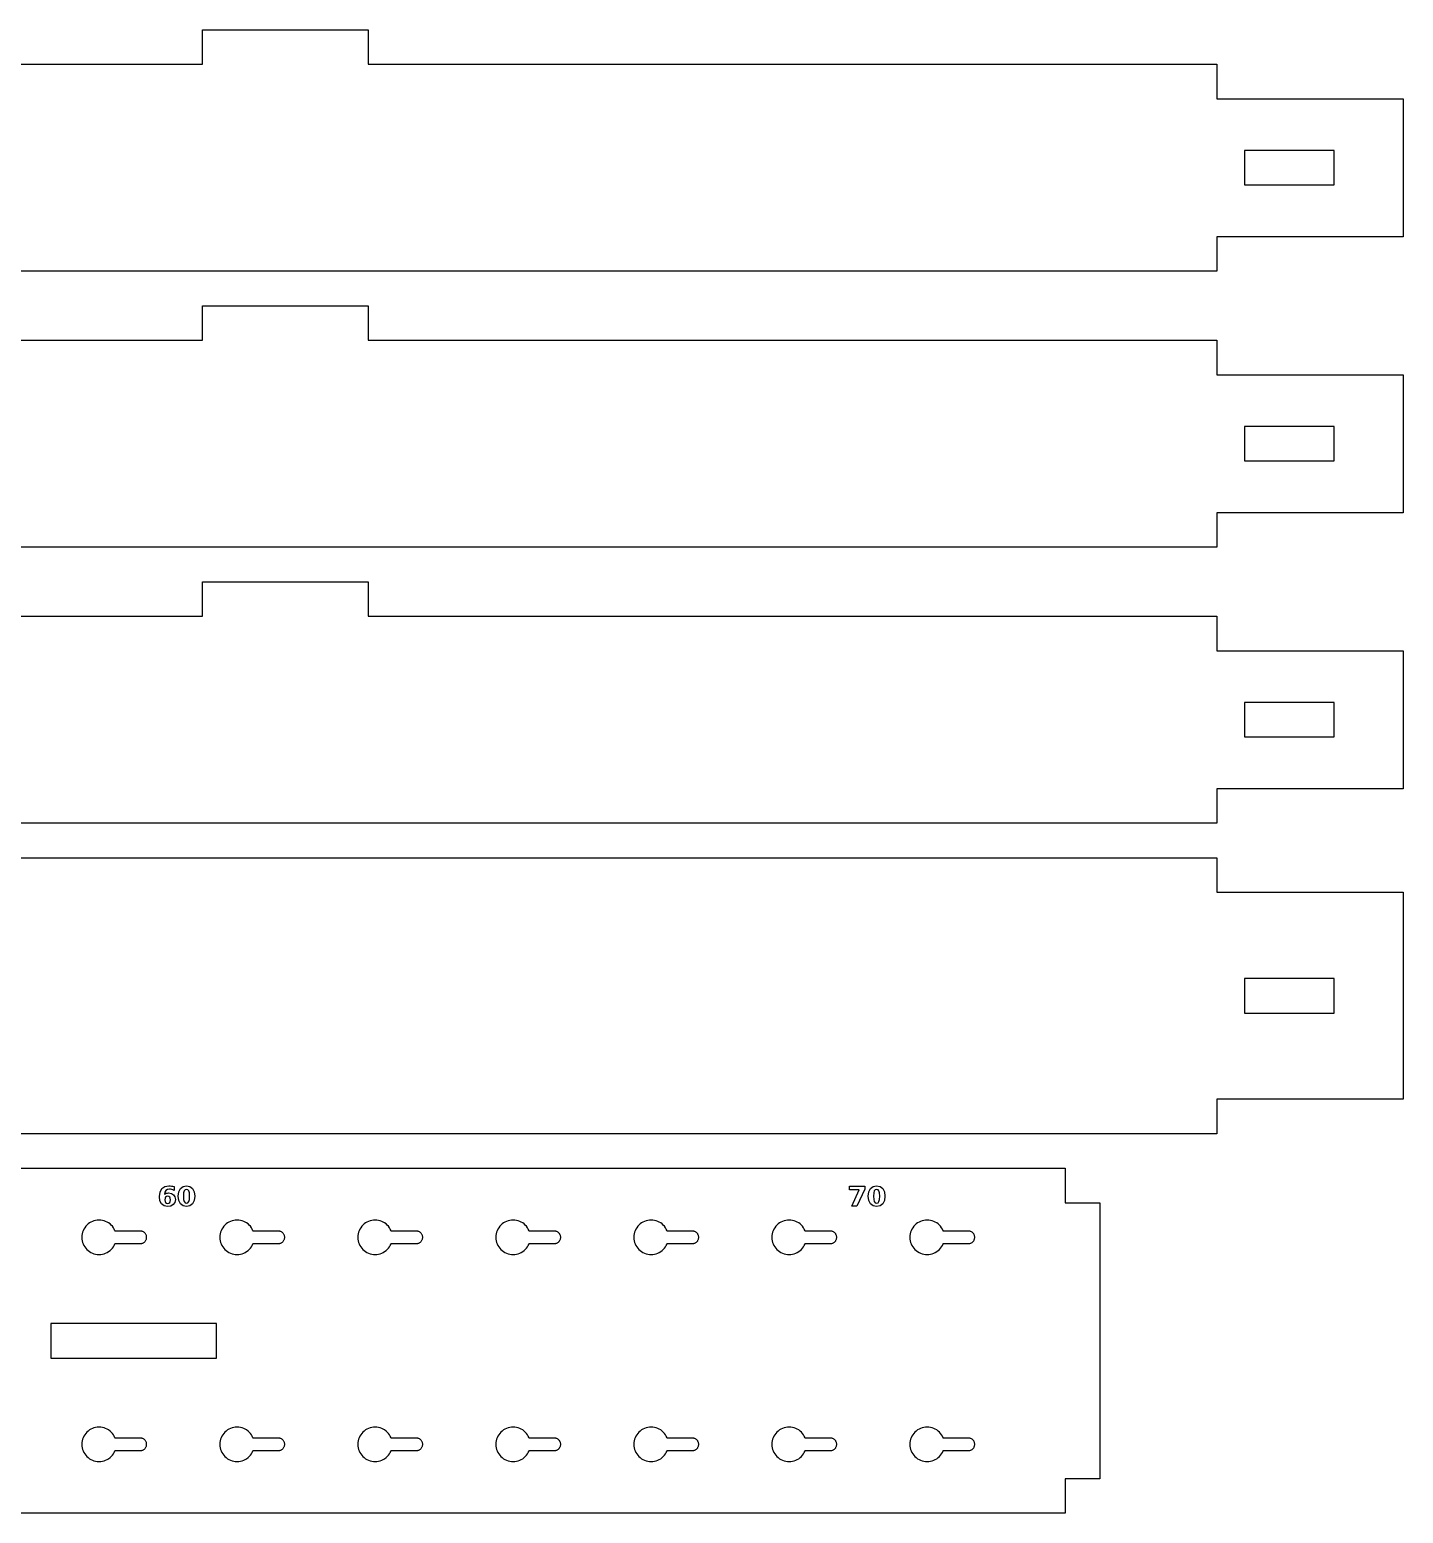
# Model space of a CAD drawing. Header units: millimetres. Extents: x 12 to 806, y 12 to 448.
# Drawn here: x 607.5 to 806.5, y 232.5 to 447.5 of the extents above; entities that cross this region are included whole.
import ezdxf

# ---------------------------------------------------------------- set-up
doc = ezdxf.new("R2010")
doc.units = ezdxf.units.MM
doc.layers.add('CUT', color=1, linetype='Continuous')
doc.layers.add('ENGRAVE', color=5, linetype='Continuous')

msp = doc.modelspace()

# ---------------------------------------------------------------- linework, layer by layer
at = {"layer": 'CUT', "color": 1}
for points in [[(412.5, 447.5), (436.5, 447.5), (436.5, 442.5), (522.5, 442.5), (522.5, 447.5), (546.5, 447.5), (546.5, 442.5), (632.5, 442.5), (632.5, 447.5), (656.5, 447.5), (656.5, 442.5), (779.5, 442.5), (779.5, 437.5), (806.5, 437.5), (806.5, 417.5), (779.5, 417.5), (779.5, 412.5), (39.5, 412.5)], [(412.5, 407.5), (436.5, 407.5), (436.5, 402.5), (522.5, 402.5), (522.5, 407.5), (546.5, 407.5), (546.5, 402.5), (632.5, 402.5), (632.5, 407.5), (656.5, 407.5), (656.5, 402.5), (779.5, 402.5), (779.5, 397.5), (806.5, 397.5), (806.5, 377.5), (779.5, 377.5), (779.5, 372.5), (39.5, 372.5)], [(412.5, 367.5), (436.5, 367.5), (436.5, 362.5), (522.5, 362.5), (522.5, 367.5), (546.5, 367.5), (546.5, 362.5), (632.5, 362.5), (632.5, 367.5), (656.5, 367.5), (656.5, 362.5), (779.5, 362.5), (779.5, 357.5), (806.5, 357.5), (806.5, 337.5), (779.5, 337.5), (779.5, 332.5), (39.5, 332.5)]]:
    msp.add_lwpolyline(points, dxfattribs=at)
for points in [[(796.5, 425), (796.5, 430), (783.5, 430), (783.5, 425)], [(796.5, 385), (796.5, 390), (783.5, 390), (783.5, 385)], [(796.5, 345), (796.5, 350), (783.5, 350), (783.5, 345)], [(12.5, 322.5), (39.5, 322.5), (39.5, 327.5), (779.5, 327.5), (779.5, 322.5), (806.5, 322.5), (806.5, 292.5), (779.5, 292.5), (779.5, 287.5), (39.5, 287.5), (39.5, 292.5), (12.5, 292.5)], [(796.5, 305), (796.5, 310), (783.5, 310), (783.5, 305)], [(12.5, 277.5), (17.5, 277.5), (17.5, 282.5), (757.5, 282.5), (757.5, 277.5), (762.5, 277.5), (762.5, 237.5), (757.5, 237.5), (757.5, 232.5), (17.5, 232.5), (17.5, 237.5), (12.5, 237.5)], [(618.89, 270.42), (619.09, 270.57), (619.27, 270.73), (619.43, 270.91), (619.58, 271.11), (619.7, 271.32), (619.81, 271.54), (619.83, 271.6), (623.5, 271.6), (623.59, 271.6), (623.68, 271.62), (623.76, 271.64), (623.84, 271.67), (623.92, 271.71), (624, 271.75), (624.07, 271.8), (624.14, 271.86), (624.2, 271.93), (624.25, 272), (624.29, 272.08), (624.33, 272.16), (624.36, 272.24), (624.38, 272.32), (624.4, 272.41), (624.4, 272.5), (624.4, 272.59), (624.38, 272.68), (624.36, 272.76), (624.33, 272.84), (624.29, 272.92), (624.25, 273), (624.2, 273.07), (624.14, 273.14), (624.07, 273.2), (624, 273.25), (623.92, 273.29), (623.84, 273.33), (623.76, 273.36), (623.68, 273.38), (623.59, 273.4), (623.5, 273.4), (619.83, 273.4), (619.81, 273.46), (619.7, 273.68), (619.58, 273.89), (619.43, 274.09), (619.27, 274.27), (619.09, 274.43), (618.89, 274.58), (618.68, 274.7), (618.46, 274.81), (618.23, 274.89), (617.99, 274.95), (617.75, 274.99), (617.5, 275), (617.25, 274.99), (617.01, 274.95), (616.77, 274.89), (616.54, 274.81), (616.32, 274.7), (616.11, 274.58), (615.91, 274.43), (615.73, 274.27), (615.57, 274.09), (615.42, 273.89), (615.3, 273.68), (615.19, 273.46), (615.11, 273.23), (615.05, 272.99), (615.01, 272.75), (615, 272.5), (615.01, 272.25), (615.05, 272.01), (615.11, 271.77), (615.19, 271.54), (615.3, 271.32), (615.42, 271.11), (615.57, 270.91), (615.73, 270.73), (615.91, 270.57), (616.11, 270.42), (616.32, 270.3), (616.54, 270.19), (616.77, 270.11), (617.01, 270.05), (617.25, 270.01), (617.5, 270), (617.75, 270.01), (617.99, 270.05), (618.23, 270.11), (618.46, 270.19), (618.68, 270.3)], [(638.89, 270.42), (639.09, 270.57), (639.27, 270.73), (639.43, 270.91), (639.58, 271.11), (639.7, 271.32), (639.81, 271.54), (639.83, 271.6), (643.5, 271.6), (643.59, 271.6), (643.68, 271.62), (643.76, 271.64), (643.84, 271.67), (643.92, 271.71), (644, 271.75), (644.07, 271.8), (644.14, 271.86), (644.2, 271.93), (644.25, 272), (644.29, 272.08), (644.33, 272.16), (644.36, 272.24), (644.38, 272.32), (644.4, 272.41), (644.4, 272.5), (644.4, 272.59), (644.38, 272.68), (644.36, 272.76), (644.33, 272.84), (644.29, 272.92), (644.25, 273), (644.2, 273.07), (644.14, 273.14), (644.07, 273.2), (644, 273.25), (643.92, 273.29), (643.84, 273.33), (643.76, 273.36), (643.68, 273.38), (643.59, 273.4), (643.5, 273.4), (639.83, 273.4), (639.81, 273.46), (639.7, 273.68), (639.58, 273.89), (639.43, 274.09), (639.27, 274.27), (639.09, 274.43), (638.89, 274.58), (638.68, 274.7), (638.46, 274.81), (638.23, 274.89), (637.99, 274.95), (637.75, 274.99), (637.5, 275), (637.25, 274.99), (637.01, 274.95), (636.77, 274.89), (636.54, 274.81), (636.32, 274.7), (636.11, 274.58), (635.91, 274.43), (635.73, 274.27), (635.57, 274.09), (635.42, 273.89), (635.3, 273.68), (635.19, 273.46), (635.11, 273.23), (635.05, 272.99), (635.01, 272.75), (635, 272.5), (635.01, 272.25), (635.05, 272.01), (635.11, 271.77), (635.19, 271.54), (635.3, 271.32), (635.42, 271.11), (635.57, 270.91), (635.73, 270.73), (635.91, 270.57), (636.11, 270.42), (636.32, 270.3), (636.54, 270.19), (636.77, 270.11), (637.01, 270.05), (637.25, 270.01), (637.5, 270), (637.75, 270.01), (637.99, 270.05), (638.23, 270.11), (638.46, 270.19), (638.68, 270.3)], [(659.09, 270.57), (659.27, 270.73), (659.43, 270.91), (659.58, 271.11), (659.7, 271.32), (659.81, 271.54), (659.83, 271.6), (663.5, 271.6), (663.59, 271.6), (663.68, 271.62), (663.76, 271.64), (663.84, 271.67), (663.92, 271.71), (664, 271.75), (664.07, 271.8), (664.14, 271.86), (664.2, 271.93), (664.25, 272), (664.29, 272.08), (664.33, 272.16), (664.36, 272.24), (664.38, 272.32), (664.4, 272.41), (664.4, 272.5), (664.4, 272.59), (664.38, 272.68), (664.36, 272.76), (664.33, 272.84), (664.29, 272.92), (664.25, 273), (664.2, 273.07), (664.14, 273.14), (664.07, 273.2), (664, 273.25), (663.92, 273.29), (663.84, 273.33), (663.76, 273.36), (663.68, 273.38), (663.59, 273.4), (663.5, 273.4), (659.83, 273.4), (659.81, 273.46), (659.7, 273.68), (659.58, 273.89), (659.43, 274.09), (659.27, 274.27), (659.09, 274.43), (658.89, 274.58), (658.68, 274.7), (658.46, 274.81), (658.23, 274.89), (657.99, 274.95), (657.75, 274.99), (657.5, 275), (657.25, 274.99), (657.01, 274.95), (656.77, 274.89), (656.54, 274.81), (656.32, 274.7), (656.11, 274.58), (655.91, 274.43), (655.73, 274.27), (655.57, 274.09), (655.42, 273.89), (655.3, 273.68), (655.19, 273.46), (655.11, 273.23), (655.05, 272.99), (655.01, 272.75), (655, 272.5), (655.01, 272.25), (655.05, 272.01), (655.11, 271.77), (655.19, 271.54), (655.3, 271.32), (655.42, 271.11), (655.57, 270.91), (655.73, 270.73), (655.91, 270.57), (656.11, 270.42), (656.32, 270.3), (656.54, 270.19), (656.77, 270.11), (657.01, 270.05), (657.25, 270.01), (657.5, 270), (657.75, 270.01), (657.99, 270.05), (658.23, 270.11), (658.46, 270.19), (658.68, 270.3), (658.89, 270.42)], [(679.09, 270.57), (679.27, 270.73), (679.43, 270.91), (679.58, 271.11), (679.7, 271.32), (679.81, 271.54), (679.83, 271.6), (683.5, 271.6), (683.59, 271.6), (683.68, 271.62), (683.76, 271.64), (683.84, 271.67), (683.92, 271.71), (684, 271.75), (684.07, 271.8), (684.14, 271.86), (684.2, 271.93), (684.25, 272), (684.29, 272.08), (684.33, 272.16), (684.36, 272.24), (684.38, 272.32), (684.4, 272.41), (684.4, 272.5), (684.4, 272.59), (684.38, 272.68), (684.36, 272.76), (684.33, 272.84), (684.29, 272.92), (684.25, 273), (684.2, 273.07), (684.14, 273.14), (684.07, 273.2), (684, 273.25), (683.92, 273.29), (683.84, 273.33), (683.76, 273.36), (683.68, 273.38), (683.59, 273.4), (683.5, 273.4), (679.83, 273.4), (679.81, 273.46), (679.7, 273.68), (679.58, 273.89), (679.43, 274.09), (679.27, 274.27), (679.09, 274.43), (678.89, 274.58), (678.68, 274.7), (678.46, 274.81), (678.23, 274.89), (677.99, 274.95), (677.75, 274.99), (677.5, 275), (677.25, 274.99), (677.01, 274.95), (676.77, 274.89), (676.54, 274.81), (676.32, 274.7), (676.11, 274.58), (675.91, 274.43), (675.73, 274.27), (675.57, 274.09), (675.42, 273.89), (675.3, 273.68), (675.19, 273.46), (675.11, 273.23), (675.05, 272.99), (675.01, 272.75), (675, 272.5), (675.01, 272.25), (675.05, 272.01), (675.11, 271.77), (675.19, 271.54), (675.3, 271.32), (675.42, 271.11), (675.57, 270.91), (675.73, 270.73), (675.91, 270.57), (676.11, 270.42), (676.32, 270.3), (676.54, 270.19), (676.77, 270.11), (677.01, 270.05), (677.25, 270.01), (677.5, 270), (677.75, 270.01), (677.99, 270.05), (678.23, 270.11), (678.46, 270.19), (678.68, 270.3), (678.89, 270.42)], [(698.89, 270.42), (699.09, 270.57), (699.27, 270.73), (699.43, 270.91), (699.58, 271.11), (699.7, 271.32), (699.81, 271.54), (699.83, 271.6), (703.5, 271.6), (703.59, 271.6), (703.68, 271.62), (703.76, 271.64), (703.84, 271.67), (703.92, 271.71), (704, 271.75), (704.07, 271.8), (704.14, 271.86), (704.2, 271.93), (704.25, 272), (704.29, 272.08), (704.33, 272.16), (704.36, 272.24), (704.38, 272.32), (704.4, 272.41), (704.4, 272.5), (704.4, 272.59), (704.38, 272.68), (704.36, 272.76), (704.33, 272.84), (704.29, 272.92), (704.25, 273), (704.2, 273.07), (704.14, 273.14), (704.07, 273.2), (704, 273.25), (703.92, 273.29), (703.84, 273.33), (703.76, 273.36), (703.68, 273.38), (703.59, 273.4), (703.5, 273.4), (699.83, 273.4), (699.81, 273.46), (699.7, 273.68), (699.58, 273.89), (699.43, 274.09), (699.27, 274.27), (699.09, 274.43), (698.89, 274.58), (698.68, 274.7), (698.46, 274.81), (698.23, 274.89), (697.99, 274.95), (697.75, 274.99), (697.5, 275), (697.25, 274.99), (697.01, 274.95), (696.77, 274.89), (696.54, 274.81), (696.32, 274.7), (696.11, 274.58), (695.91, 274.43), (695.73, 274.27), (695.57, 274.09), (695.42, 273.89), (695.3, 273.68), (695.19, 273.46), (695.11, 273.23), (695.05, 272.99), (695.01, 272.75), (695, 272.5), (695.01, 272.25), (695.05, 272.01), (695.11, 271.77), (695.19, 271.54), (695.3, 271.32), (695.42, 271.11), (695.57, 270.91), (695.73, 270.73), (695.91, 270.57), (696.11, 270.42), (696.32, 270.3), (696.54, 270.19), (696.77, 270.11), (697.01, 270.05), (697.25, 270.01), (697.5, 270), (697.75, 270.01), (697.99, 270.05), (698.23, 270.11), (698.46, 270.19), (698.68, 270.3)], [(719.09, 270.57), (719.27, 270.73), (719.43, 270.91), (719.58, 271.11), (719.7, 271.32), (719.81, 271.54), (719.83, 271.6), (723.5, 271.6), (723.59, 271.6), (723.68, 271.62), (723.76, 271.64), (723.84, 271.67), (723.92, 271.71), (724, 271.75), (724.07, 271.8), (724.14, 271.86), (724.2, 271.93), (724.25, 272), (724.29, 272.08), (724.33, 272.16), (724.36, 272.24), (724.38, 272.32), (724.4, 272.41), (724.4, 272.5), (724.4, 272.59), (724.38, 272.68), (724.36, 272.76), (724.33, 272.84), (724.29, 272.92), (724.25, 273), (724.2, 273.07), (724.14, 273.14), (724.07, 273.2), (724, 273.25), (723.92, 273.29), (723.84, 273.33), (723.76, 273.36), (723.68, 273.38), (723.59, 273.4), (723.5, 273.4), (719.83, 273.4), (719.81, 273.46), (719.7, 273.68), (719.58, 273.89), (719.43, 274.09), (719.27, 274.27), (719.09, 274.43), (718.89, 274.58), (718.68, 274.7), (718.46, 274.81), (718.23, 274.89), (717.99, 274.95), (717.75, 274.99), (717.5, 275), (717.25, 274.99), (717.01, 274.95), (716.77, 274.89), (716.54, 274.81), (716.32, 274.7), (716.11, 274.58), (715.91, 274.43), (715.73, 274.27), (715.57, 274.09), (715.42, 273.89), (715.3, 273.68), (715.19, 273.46), (715.11, 273.23), (715.05, 272.99), (715.01, 272.75), (715, 272.5), (715.01, 272.25), (715.05, 272.01), (715.11, 271.77), (715.19, 271.54), (715.3, 271.32), (715.42, 271.11), (715.57, 270.91), (715.73, 270.73), (715.91, 270.57), (716.11, 270.42), (716.32, 270.3), (716.54, 270.19), (716.77, 270.11), (717.01, 270.05), (717.25, 270.01), (717.5, 270), (717.75, 270.01), (717.99, 270.05), (718.23, 270.11), (718.46, 270.19), (718.68, 270.3), (718.89, 270.42)], [(738.89, 270.42), (739.09, 270.57), (739.27, 270.73), (739.43, 270.91), (739.58, 271.11), (739.7, 271.32), (739.81, 271.54), (739.83, 271.6), (743.5, 271.6), (743.59, 271.6), (743.68, 271.62), (743.76, 271.64), (743.84, 271.67), (743.92, 271.71), (744, 271.75), (744.07, 271.8), (744.14, 271.86), (744.2, 271.93), (744.25, 272), (744.29, 272.08), (744.33, 272.16), (744.36, 272.24), (744.38, 272.32), (744.4, 272.41), (744.4, 272.5), (744.4, 272.59), (744.38, 272.68), (744.36, 272.76), (744.33, 272.84), (744.29, 272.92), (744.25, 273), (744.2, 273.07), (744.14, 273.14), (744.07, 273.2), (744, 273.25), (743.92, 273.29), (743.84, 273.33), (743.76, 273.36), (743.68, 273.38), (743.59, 273.4), (743.5, 273.4), (739.83, 273.4), (739.81, 273.46), (739.7, 273.68), (739.58, 273.89), (739.43, 274.09), (739.27, 274.27), (739.09, 274.43), (738.89, 274.58), (738.68, 274.7), (738.46, 274.81), (738.23, 274.89), (737.99, 274.95), (737.75, 274.99), (737.5, 275), (737.25, 274.99), (737.01, 274.95), (736.77, 274.89), (736.54, 274.81), (736.32, 274.7), (736.11, 274.58), (735.91, 274.43), (735.73, 274.27), (735.57, 274.09), (735.42, 273.89), (735.3, 273.68), (735.19, 273.46), (735.11, 273.23), (735.05, 272.99), (735.01, 272.75), (735, 272.5), (735.01, 272.25), (735.05, 272.01), (735.11, 271.77), (735.19, 271.54), (735.3, 271.32), (735.42, 271.11), (735.57, 270.91), (735.73, 270.73), (735.91, 270.57), (736.11, 270.42), (736.32, 270.3), (736.54, 270.19), (736.77, 270.11), (737.01, 270.05), (737.25, 270.01), (737.5, 270), (737.75, 270.01), (737.99, 270.05), (738.23, 270.11), (738.46, 270.19), (738.68, 270.3)], [(610.5, 255), (634.5, 255), (634.5, 260), (610.5, 260)], [(619.09, 240.57), (619.27, 240.73), (619.43, 240.91), (619.58, 241.11), (619.7, 241.32), (619.81, 241.54), (619.83, 241.6), (623.5, 241.6), (623.59, 241.6), (623.68, 241.62), (623.76, 241.64), (623.84, 241.67), (623.92, 241.71), (624, 241.75), (624.07, 241.8), (624.14, 241.86), (624.2, 241.93), (624.25, 242), (624.29, 242.08), (624.33, 242.16), (624.36, 242.24), (624.38, 242.32), (624.4, 242.41), (624.4, 242.5), (624.4, 242.59), (624.38, 242.68), (624.36, 242.76), (624.33, 242.84), (624.29, 242.92), (624.25, 243), (624.2, 243.07), (624.14, 243.14), (624.07, 243.2), (624, 243.25), (623.92, 243.29), (623.84, 243.33), (623.76, 243.36), (623.68, 243.38), (623.59, 243.4), (623.5, 243.4), (619.83, 243.4), (619.81, 243.46), (619.7, 243.68), (619.58, 243.89), (619.43, 244.09), (619.27, 244.27), (619.09, 244.43), (618.89, 244.58), (618.68, 244.7), (618.46, 244.81), (618.23, 244.89), (617.99, 244.95), (617.75, 244.99), (617.5, 245), (617.25, 244.99), (617.01, 244.95), (616.77, 244.89), (616.54, 244.81), (616.32, 244.7), (616.11, 244.58), (615.91, 244.43), (615.73, 244.27), (615.57, 244.09), (615.42, 243.89), (615.3, 243.68), (615.19, 243.46), (615.11, 243.23), (615.05, 242.99), (615.01, 242.75), (615, 242.5), (615.01, 242.25), (615.05, 242.01), (615.11, 241.77), (615.19, 241.54), (615.3, 241.32), (615.42, 241.11), (615.57, 240.91), (615.73, 240.73), (615.91, 240.57), (616.11, 240.42), (616.32, 240.3), (616.54, 240.19), (616.77, 240.11), (617.01, 240.05), (617.25, 240.01), (617.5, 240), (617.75, 240.01), (617.99, 240.05), (618.23, 240.11), (618.46, 240.19), (618.68, 240.3), (618.89, 240.42)], [(638.89, 240.42), (639.09, 240.57), (639.27, 240.73), (639.43, 240.91), (639.58, 241.11), (639.7, 241.32), (639.81, 241.54), (639.83, 241.6), (643.5, 241.6), (643.59, 241.6), (643.68, 241.62), (643.76, 241.64), (643.84, 241.67), (643.92, 241.71), (644, 241.75), (644.07, 241.8), (644.14, 241.86), (644.2, 241.93), (644.25, 242), (644.29, 242.08), (644.33, 242.16), (644.36, 242.24), (644.38, 242.32), (644.4, 242.41), (644.4, 242.5), (644.4, 242.59), (644.38, 242.68), (644.36, 242.76), (644.33, 242.84), (644.29, 242.92), (644.25, 243), (644.2, 243.07), (644.14, 243.14), (644.07, 243.2), (644, 243.25), (643.92, 243.29), (643.84, 243.33), (643.76, 243.36), (643.68, 243.38), (643.59, 243.4), (643.5, 243.4), (639.83, 243.4), (639.81, 243.46), (639.7, 243.68), (639.58, 243.89), (639.43, 244.09), (639.27, 244.27), (639.09, 244.43), (638.89, 244.58), (638.68, 244.7), (638.46, 244.81), (638.23, 244.89), (637.99, 244.95), (637.75, 244.99), (637.5, 245), (637.25, 244.99), (637.01, 244.95), (636.77, 244.89), (636.54, 244.81), (636.32, 244.7), (636.11, 244.58), (635.91, 244.43), (635.73, 244.27), (635.57, 244.09), (635.42, 243.89), (635.3, 243.68), (635.19, 243.46), (635.11, 243.23), (635.05, 242.99), (635.01, 242.75), (635, 242.5), (635.01, 242.25), (635.05, 242.01), (635.11, 241.77), (635.19, 241.54), (635.3, 241.32), (635.42, 241.11), (635.57, 240.91), (635.73, 240.73), (635.91, 240.57), (636.11, 240.42), (636.32, 240.3), (636.54, 240.19), (636.77, 240.11), (637.01, 240.05), (637.25, 240.01), (637.5, 240), (637.75, 240.01), (637.99, 240.05), (638.23, 240.11), (638.46, 240.19), (638.68, 240.3)], [(659.09, 240.57), (659.27, 240.73), (659.43, 240.91), (659.58, 241.11), (659.7, 241.32), (659.81, 241.54), (659.83, 241.6), (663.5, 241.6), (663.59, 241.6), (663.68, 241.62), (663.76, 241.64), (663.84, 241.67), (663.92, 241.71), (664, 241.75), (664.07, 241.8), (664.14, 241.86), (664.2, 241.93), (664.25, 242), (664.29, 242.08), (664.33, 242.16), (664.36, 242.24), (664.38, 242.32), (664.4, 242.41), (664.4, 242.5), (664.4, 242.59), (664.38, 242.68), (664.36, 242.76), (664.33, 242.84), (664.29, 242.92), (664.25, 243), (664.2, 243.07), (664.14, 243.14), (664.07, 243.2), (664, 243.25), (663.92, 243.29), (663.84, 243.33), (663.76, 243.36), (663.68, 243.38), (663.59, 243.4), (663.5, 243.4), (659.83, 243.4), (659.81, 243.46), (659.7, 243.68), (659.58, 243.89), (659.43, 244.09), (659.27, 244.27), (659.09, 244.43), (658.89, 244.58), (658.68, 244.7), (658.46, 244.81), (658.23, 244.89), (657.99, 244.95), (657.75, 244.99), (657.5, 245), (657.25, 244.99), (657.01, 244.95), (656.77, 244.89), (656.54, 244.81), (656.32, 244.7), (656.11, 244.58), (655.91, 244.43), (655.73, 244.27), (655.57, 244.09), (655.42, 243.89), (655.3, 243.68), (655.19, 243.46), (655.11, 243.23), (655.05, 242.99), (655.01, 242.75), (655, 242.5), (655.01, 242.25), (655.05, 242.01), (655.11, 241.77), (655.19, 241.54), (655.3, 241.32), (655.42, 241.11), (655.57, 240.91), (655.73, 240.73), (655.91, 240.57), (656.11, 240.42), (656.32, 240.3), (656.54, 240.19), (656.77, 240.11), (657.01, 240.05), (657.25, 240.01), (657.5, 240), (657.75, 240.01), (657.99, 240.05), (658.23, 240.11), (658.46, 240.19), (658.68, 240.3), (658.89, 240.42)], [(679.09, 240.57), (679.27, 240.73), (679.43, 240.91), (679.58, 241.11), (679.7, 241.32), (679.81, 241.54), (679.83, 241.6), (683.5, 241.6), (683.59, 241.6), (683.68, 241.62), (683.76, 241.64), (683.84, 241.67), (683.92, 241.71), (684, 241.75), (684.07, 241.8), (684.14, 241.86), (684.2, 241.93), (684.25, 242), (684.29, 242.08), (684.33, 242.16), (684.36, 242.24), (684.38, 242.32), (684.4, 242.41), (684.4, 242.5), (684.4, 242.59), (684.38, 242.68), (684.36, 242.76), (684.33, 242.84), (684.29, 242.92), (684.25, 243), (684.2, 243.07), (684.14, 243.14), (684.07, 243.2), (684, 243.25), (683.92, 243.29), (683.84, 243.33), (683.76, 243.36), (683.68, 243.38), (683.59, 243.4), (683.5, 243.4), (679.83, 243.4), (679.81, 243.46), (679.7, 243.68), (679.58, 243.89), (679.43, 244.09), (679.27, 244.27), (679.09, 244.43), (678.89, 244.58), (678.68, 244.7), (678.46, 244.81), (678.23, 244.89), (677.99, 244.95), (677.75, 244.99), (677.5, 245), (677.25, 244.99), (677.01, 244.95), (676.77, 244.89), (676.54, 244.81), (676.32, 244.7), (676.11, 244.58), (675.91, 244.43), (675.73, 244.27), (675.57, 244.09), (675.42, 243.89), (675.3, 243.68), (675.19, 243.46), (675.11, 243.23), (675.05, 242.99), (675.01, 242.75), (675, 242.5), (675.01, 242.25), (675.05, 242.01), (675.11, 241.77), (675.19, 241.54), (675.3, 241.32), (675.42, 241.11), (675.57, 240.91), (675.73, 240.73), (675.91, 240.57), (676.11, 240.42), (676.32, 240.3), (676.54, 240.19), (676.77, 240.11), (677.01, 240.05), (677.25, 240.01), (677.5, 240), (677.75, 240.01), (677.99, 240.05), (678.23, 240.11), (678.46, 240.19), (678.68, 240.3), (678.89, 240.42)], [(698.89, 240.42), (699.09, 240.57), (699.27, 240.73), (699.43, 240.91), (699.58, 241.11), (699.7, 241.32), (699.81, 241.54), (699.83, 241.6), (703.5, 241.6), (703.59, 241.6), (703.68, 241.62), (703.76, 241.64), (703.84, 241.67), (703.92, 241.71), (704, 241.75), (704.07, 241.8), (704.14, 241.86), (704.2, 241.93), (704.25, 242), (704.29, 242.08), (704.33, 242.16), (704.36, 242.24), (704.38, 242.32), (704.4, 242.41), (704.4, 242.5), (704.4, 242.59), (704.38, 242.68), (704.36, 242.76), (704.33, 242.84), (704.29, 242.92), (704.25, 243), (704.2, 243.07), (704.14, 243.14), (704.07, 243.2), (704, 243.25), (703.92, 243.29), (703.84, 243.33), (703.76, 243.36), (703.68, 243.38), (703.59, 243.4), (703.5, 243.4), (699.83, 243.4), (699.81, 243.46), (699.7, 243.68), (699.58, 243.89), (699.43, 244.09), (699.27, 244.27), (699.09, 244.43), (698.89, 244.58), (698.68, 244.7), (698.46, 244.81), (698.23, 244.89), (697.99, 244.95), (697.75, 244.99), (697.5, 245), (697.25, 244.99), (697.01, 244.95), (696.77, 244.89), (696.54, 244.81), (696.32, 244.7), (696.11, 244.58), (695.91, 244.43), (695.73, 244.27), (695.57, 244.09), (695.42, 243.89), (695.3, 243.68), (695.19, 243.46), (695.11, 243.23), (695.05, 242.99), (695.01, 242.75), (695, 242.5), (695.01, 242.25), (695.05, 242.01), (695.11, 241.77), (695.19, 241.54), (695.3, 241.32), (695.42, 241.11), (695.57, 240.91), (695.73, 240.73), (695.91, 240.57), (696.11, 240.42), (696.32, 240.3), (696.54, 240.19), (696.77, 240.11), (697.01, 240.05), (697.25, 240.01), (697.5, 240), (697.75, 240.01), (697.99, 240.05), (698.23, 240.11), (698.46, 240.19), (698.68, 240.3)], [(719.09, 240.57), (719.27, 240.73), (719.43, 240.91), (719.58, 241.11), (719.7, 241.32), (719.81, 241.54), (719.83, 241.6), (723.5, 241.6), (723.59, 241.6), (723.68, 241.62), (723.76, 241.64), (723.84, 241.67), (723.92, 241.71), (724, 241.75), (724.07, 241.8), (724.14, 241.86), (724.2, 241.93), (724.25, 242), (724.29, 242.08), (724.33, 242.16), (724.36, 242.24), (724.38, 242.32), (724.4, 242.41), (724.4, 242.5), (724.4, 242.59), (724.38, 242.68), (724.36, 242.76), (724.33, 242.84), (724.29, 242.92), (724.25, 243), (724.2, 243.07), (724.14, 243.14), (724.07, 243.2), (724, 243.25), (723.92, 243.29), (723.84, 243.33), (723.76, 243.36), (723.68, 243.38), (723.59, 243.4), (723.5, 243.4), (719.83, 243.4), (719.81, 243.46), (719.7, 243.68), (719.58, 243.89), (719.43, 244.09), (719.27, 244.27), (719.09, 244.43), (718.89, 244.58), (718.68, 244.7), (718.46, 244.81), (718.23, 244.89), (717.99, 244.95), (717.75, 244.99), (717.5, 245), (717.25, 244.99), (717.01, 244.95), (716.77, 244.89), (716.54, 244.81), (716.32, 244.7), (716.11, 244.58), (715.91, 244.43), (715.73, 244.27), (715.57, 244.09), (715.42, 243.89), (715.3, 243.68), (715.19, 243.46), (715.11, 243.23), (715.05, 242.99), (715.01, 242.75), (715, 242.5), (715.01, 242.25), (715.05, 242.01), (715.11, 241.77), (715.19, 241.54), (715.3, 241.32), (715.42, 241.11), (715.57, 240.91), (715.73, 240.73), (715.91, 240.57), (716.11, 240.42), (716.32, 240.3), (716.54, 240.19), (716.77, 240.11), (717.01, 240.05), (717.25, 240.01), (717.5, 240), (717.75, 240.01), (717.99, 240.05), (718.23, 240.11), (718.46, 240.19), (718.68, 240.3), (718.89, 240.42)], [(738.89, 240.42), (739.09, 240.57), (739.27, 240.73), (739.43, 240.91), (739.58, 241.11), (739.7, 241.32), (739.81, 241.54), (739.83, 241.6), (743.5, 241.6), (743.59, 241.6), (743.68, 241.62), (743.76, 241.64), (743.84, 241.67), (743.92, 241.71), (744, 241.75), (744.07, 241.8), (744.14, 241.86), (744.2, 241.93), (744.25, 242), (744.29, 242.08), (744.33, 242.16), (744.36, 242.24), (744.38, 242.32), (744.4, 242.41), (744.4, 242.5), (744.4, 242.59), (744.38, 242.68), (744.36, 242.76), (744.33, 242.84), (744.29, 242.92), (744.25, 243), (744.2, 243.07), (744.14, 243.14), (744.07, 243.2), (744, 243.25), (743.92, 243.29), (743.84, 243.33), (743.76, 243.36), (743.68, 243.38), (743.59, 243.4), (743.5, 243.4), (739.83, 243.4), (739.81, 243.46), (739.7, 243.68), (739.58, 243.89), (739.43, 244.09), (739.27, 244.27), (739.09, 244.43), (738.89, 244.58), (738.68, 244.7), (738.46, 244.81), (738.23, 244.89), (737.99, 244.95), (737.75, 244.99), (737.5, 245), (737.25, 244.99), (737.01, 244.95), (736.77, 244.89), (736.54, 244.81), (736.32, 244.7), (736.11, 244.58), (735.91, 244.43), (735.73, 244.27), (735.57, 244.09), (735.42, 243.89), (735.3, 243.68), (735.19, 243.46), (735.11, 243.23), (735.05, 242.99), (735.01, 242.75), (735, 242.5), (735.01, 242.25), (735.05, 242.01), (735.11, 241.77), (735.19, 241.54), (735.3, 241.32), (735.42, 241.11), (735.57, 240.91), (735.73, 240.73), (735.91, 240.57), (736.11, 240.42), (736.32, 240.3), (736.54, 240.19), (736.77, 240.11), (737.01, 240.05), (737.25, 240.01), (737.5, 240), (737.75, 240.01), (737.99, 240.05), (738.23, 240.11), (738.46, 240.19), (738.68, 240.3)]]:
    msp.add_lwpolyline(points, close=True, dxfattribs=at)
at = {"layer": 'ENGRAVE', "color": 5}
for points in [[(628.38, 279.84), (628.38, 279.3), (628.2, 279.38), (628.03, 279.43), (627.87, 279.46), (627.71, 279.47), (627.41, 279.43), (627.18, 279.29), (627.04, 279.05), (626.97, 278.73), (627.1, 278.82), (627.24, 278.88), (627.4, 278.91), (627.57, 278.92), (627.98, 278.86), (628.29, 278.66), (628.5, 278.36), (628.57, 277.98), (628.49, 277.55), (628.26, 277.23), (627.9, 277.01), (627.44, 276.94), (626.94, 277.04), (626.56, 277.33), (626.33, 277.79), (626.25, 278.42), (626.34, 279.06), (626.61, 279.55), (627.04, 279.86), (627.61, 279.97), (627.81, 279.96), (628, 279.93), (628.19, 279.89)], [(631.38, 278.45), (631.3, 277.81), (631.06, 277.34), (630.68, 277.04), (630.18, 276.94), (629.67, 277.04), (629.29, 277.34), (629.05, 277.81), (628.97, 278.45), (629.05, 279.1), (629.29, 279.57), (629.67, 279.87), (630.18, 279.97), (630.68, 279.87), (631.06, 279.57), (631.3, 279.1)], [(726.27, 279.92), (728.47, 279.92), (728.47, 279.49), (727.33, 277), (726.6, 277), (727.67, 279.36), (726.27, 279.36)], [(731.38, 278.45), (731.3, 277.81), (731.06, 277.34), (730.68, 277.04), (730.18, 276.94), (729.67, 277.04), (729.29, 277.34), (729.05, 277.81), (728.97, 278.45), (729.05, 279.1), (729.29, 279.57), (729.67, 279.87), (730.18, 279.97), (730.68, 279.87), (731.06, 279.57), (731.3, 279.1)], [(627.45, 278.44), (627.27, 278.41), (627.15, 278.31), (627.08, 278.15), (627.05, 277.93), (627.08, 277.7), (627.15, 277.54), (627.27, 277.45), (627.45, 277.42), (627.62, 277.45), (627.75, 277.54), (627.82, 277.7), (627.84, 277.93), (627.82, 278.15), (627.75, 278.31), (627.62, 278.41)], [(630.62, 278.46), (630.6, 278.93), (630.52, 279.23), (630.38, 279.4), (630.18, 279.45), (629.97, 279.4), (629.83, 279.23), (629.75, 278.93), (629.73, 278.46), (629.75, 277.99), (629.83, 277.68), (629.97, 277.51), (630.18, 277.45), (630.38, 277.51), (630.52, 277.68), (630.6, 277.99)], [(730.62, 278.46), (730.6, 278.93), (730.52, 279.23), (730.38, 279.4), (730.18, 279.45), (729.97, 279.4), (729.83, 279.23), (729.75, 278.93), (729.73, 278.46), (729.75, 277.99), (729.83, 277.68), (729.97, 277.51), (730.18, 277.45), (730.38, 277.51), (730.52, 277.68), (730.6, 277.99)]]:
    msp.add_lwpolyline(points, close=True, dxfattribs=at)

doc.saveas('drawing.dxf')
